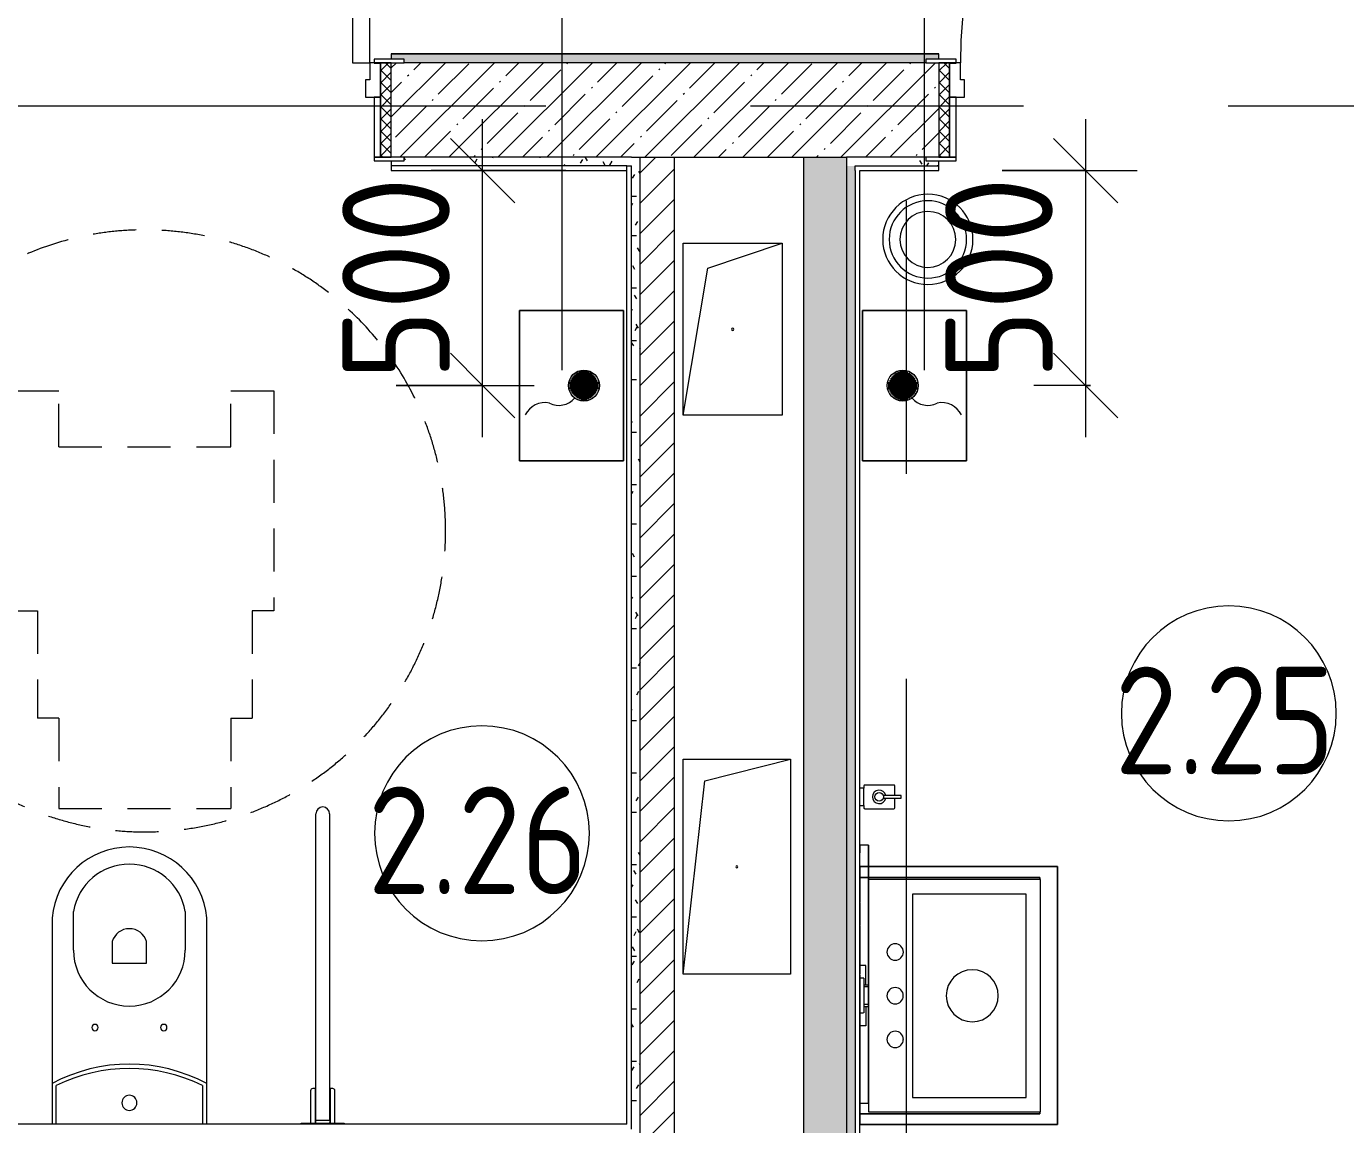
# Model space of a CAD drawing. Header units: millimetres. Extents: x 35147 to 231677, y -8553 to 29000.
# Drawn here: x 68512 to 71582, y 5430 to 7984 of the extents above; entities that cross this region are included whole.
import ezdxf

# ---------------------------------------------------------------- set-up
doc = ezdxf.new("R2010")
doc.units = ezdxf.units.MM
doc.linetypes.add('200_ШТРИХ__ш1_п0_6_', pattern=[160, 100, -60])
doc.linetypes.add('Осевая', pattern=[3175, 635, -476.25, 1587.5, -476.25])
for name, color, linetype, lineweight in [('A-ANNO-DIMS', 7, 'Continuous', 9), ('A-ANNO-DIMS-100', 7, 'Continuous', 9), ('A-AREA-IDEN', 7, 'Continuous', 9), ('A-DETL-GENF', 7, 'Continuous', 9), ('A-DOOR', 7, 'Continuous', 9), ('A-DOOR-1', 7, 'Continuous', 13), ('A-DOOR-FRAM', 7, 'Continuous', 13), ('A-DOOR-FRAM-1', 7, 'Continuous', 9), ('A-GENM', 7, 'Continuous', 9), ('A-WALL', 7, 'Continuous', 9), ('E-ELEC-FIXT-IDEN', 7, 'Continuous', 9), ('I-WALL', 7, 'Continuous', 9), ('P-SANR-FIXT', 7, 'Continuous', 9), ('P-SANR-FIXT-1', 7, 'Continuous', 13), ('Оси-2', 7, 'Осевая', 9), ('Электрические приборы', 7, 'Continuous', 9)]:
    doc.layers.add(name, color=color, linetype=linetype, lineweight=lineweight)
for name, color, linetype, lineweight, true_color in [('A-WALL-1', 7, 'Continuous', 9, 0x3c3c3c), ('A-WALL-FNSH-1', 7, 'Continuous', 9, 0x3c3c3c), ('I-FURN-1', 7, 'Continuous', 9, 0xf0f0f0), ('I-FURN-2', 7, '200_ШТРИХ__ш1_п0_6_', 9, 0xf0f0f0)]:
    doc.layers.add(name, color=color, linetype=linetype, lineweight=lineweight, true_color=true_color)
doc.styles.add('GOST Common_1', font='GOST_Common.ttf', dxfattribs={"width": 0.9, "height": 250})
doc.styles.add('ISOCPEUR', font='isocpeur.ttf', dxfattribs={"width": 0.9, "height": 250})
doc.dimstyles.new('ISO-2_5_0_9К_БОЛЬШОЙ', dxfattribs={"dimscale": 304.8, "dimtxt": 248.995294, "dimasz": 0.492126, "dimexe": 0.393701, "dimexo": 0.984252, "dimgap": 0, "dimtad": 1, "dimdec": 0, "dimrnd": 10, "dimzin": 0, "dimdsep": 46, "dimtxsty": 'ISOCPEUR', "dimblk1": 'OBLIQUE', "dimblk2": 'OBLIQUE', "dimsah": 1, "dimcen": 0.09, "dimdle": 0.393701, "dimazin": 0, "dimtfac": 1, "dimtdec": 4, "dimtix": 1, "dimtmove": 0, "dimatfit": 3, "dimfxl": 1, "dimtvp": 1, "dimtolj": 1, "dimtzin": 0, "dimarcsym": 2})
pattern_1 = [(135, (1751.41, 174.685), (-14.14214, -14.14214), []), (225, (1751.41, 174.685), (14.14214, -14.14214), [])]
pattern_2 = [(45, (-371.384, 174.685), (-14.1421, 14.1421), []), (135, (-371.384, 174.685), (-14.1421, -14.1421), [])]
pattern_3 = [(0, (0, 0), (121.92, 30.48), [10.058, -81.382, 10.058, -81.382, -487.68]), (0, (0, 0), (121.92, 30.48), [-182.88, 10.058, -172.822, 10.058, -81.382, -213.36]), (0, (0, 0), (121.92, 30.48), [-457.2, 10.058, -50.902, 10.058, -142.342]), (120, (45.72, 15.24), (-87.356454, 90.345817), [10.058, -81.382, 10.058, -81.382, -487.68]), (120, (45.72, 15.24), (-87.356454, 90.345817), [-182.88, 10.058, -172.822, 10.058, -81.382, -213.36]), (120, (45.72, 15.24), (-87.356454, 90.345817), [-457.2, 10.058, -50.902, 10.058, -142.342]), (240, (60.96, 76.2), (-34.563546, -120.825817), [10.058, -81.382, 10.058, -81.382, -487.68]), (240, (60.96, 76.2), (-34.563546, -120.825817), [-182.88, 10.058, -172.822, 10.058, -81.382, -213.36]), (240, (60.96, 76.2), (-34.563546, -120.825817), [-457.2, 10.058, -50.902, 10.058, -142.342])]

# ---------------------------------------------------------------- blocks, each defined once
blk = doc.blocks.new('110_Дверь_СКБ_1Ст_Внутренняя1 - Д-4_1 1100x2100h_ОО_туалет для мальч_ и дев_-32102845-План размещения напольных электротехнических лючков и розеток 2 этажа в осях 12-23')
at = {"layer": 'A-DOOR'}
h = blk.add_hatch(dxfattribs=at)
h.set_pattern_fill('FP_36', color=256, style=0, pattern_type=2)
h.set_pattern_definition(pattern_1)
h.paths.add_polyline_path([(562.5, -110), (562.5, 110), (537.5, 110), (537.5, -110)])
at = {"layer": 'A-DOOR-FRAM-1'}
h = blk.add_hatch(dxfattribs=at)
h.set_pattern_fill('FP_37', color=256, style=0, pattern_type=2)
h.set_pattern_definition(pattern_2)
h.paths.add_polyline_path([(-512.5, -110), (-512.5, 110), (-537.5, 110), (-537.5, -110)])
at = {"layer": 'A-DOOR'}
blk.add_arc((512.5, 110), 1000, 90, 180, dxfattribs=at)
at = {"layer": 'A-DOOR-1'}
for p, q in [((512.5, 1110), (472.5, 1110)), ((472.5, 1110), (472.5, 110)), ((512.5, 110), (512.5, 1110)), ((472.5, 110), (512.5, 110))]:
    blk.add_line(p, q, dxfattribs=at)
at = {"layer": 'A-DOOR-FRAM'}
for p, q in [((-497.5, 118), (-567.5, 118)), ((-567.5, 118), (-567.5, 110)), ((-567.5, 110), (-497.5, 110)), ((-512.5, 110), (-537.5, 110)), ((-537.5, 110), (-537.5, -110)), ((-487.5, 110), (-512.5, 110)), ((-512.5, 110), (-512.5, 30)), ((-512.5, -110), (-512.5, 110)), ((-497.5, 110), (-512.5, 110)), ((-512.5, 110), (-512.5, 109)), ((-512.5, 109), (-497.5, 109)), ((-497.5, 110), (-497.5, 118)), ((-497.5, 109), (-497.5, 110)), ((-487.5, 70), (-487.5, 110)), ((512.5, 110), (512.5, 70)), ((537.5, 110), (512.5, 110)), ((592.5, 118), (522.5, 118)), ((522.5, 118), (522.5, 110)), ((537.5, 110), (522.5, 110)), ((522.5, 110), (522.5, 109)), ((522.5, 110), (592.5, 110)), ((522.5, 109), (537.5, 109)), ((537.5, 30), (537.5, 110)), ((562.5, 110), (537.5, 110)), ((537.5, 110), (537.5, -110)), ((537.5, 109), (537.5, 110)), ((562.5, -110), (562.5, 110)), ((592.5, 110), (592.5, 118)), ((-477.5, 70), (-487.5, 70)), ((-477.5, 30), (-477.5, 70)), ((512.5, 70), (502.5, 70)), ((502.5, 70), (502.5, 30)), ((-512.5, 30), (-477.5, 30)), ((-497.5, 30), (-512.5, 30)), ((-512.5, 30), (-512.5, -110)), ((-497.5, -110), (-497.5, 30)), ((502.5, 30), (537.5, 30)), ((537.5, 30), (522.5, 30)), ((522.5, 30), (522.5, -110)), ((537.5, -110), (537.5, 30)), ((-497.5, -110), (-567.5, -110)), ((-567.5, -110), (-567.5, -118)), ((-567.5, -118), (-497.5, -118)), ((-537.5, -110), (-512.5, -110)), ((-512.5, -110), (-497.5, -110)), ((-497.5, -118), (-497.5, -110)), ((522.5, -110), (537.5, -110)), ((592.5, -110), (522.5, -110)), ((522.5, -110), (522.5, -118)), ((522.5, -118), (592.5, -118)), ((537.5, -110), (562.5, -110)), ((592.5, -118), (592.5, -110))]:
    blk.add_line(p, q, dxfattribs=at)
blk = doc.blocks.new('110_Дверь_СКБ_1Ст_Внутренняя1 - Д-4 1100x2100h_су мгн-31586709-План размещения напольных электротехнических лючков и розеток 2 этажа в осях 12-23')
at = {"layer": 'A-DOOR'}
h = blk.add_hatch(dxfattribs=at)
h.set_pattern_fill('FP_36', color=256, style=0, pattern_type=2)
h.set_pattern_definition(pattern_1)
h.paths.add_polyline_path([(562.5, -110), (562.5, 110), (537.5, 110), (537.5, -110)])
at = {"layer": 'A-DOOR-FRAM-1'}
h = blk.add_hatch(dxfattribs=at)
h.set_pattern_fill('FP_37', color=256, style=0, pattern_type=2)
h.set_pattern_definition(pattern_2)
h.paths.add_polyline_path([(-512.5, -110), (-512.5, 110), (-537.5, 110), (-537.5, -110)])
at = {"layer": 'A-DOOR'}
blk.add_arc((512.5, 110), 1000, 90, 180, dxfattribs=at)
at = {"layer": 'A-DOOR-1'}
for p, q in [((512.5, 1110), (472.5, 1110)), ((472.5, 1110), (472.5, 110)), ((512.5, 110), (512.5, 1110)), ((472.5, 110), (512.5, 110))]:
    blk.add_line(p, q, dxfattribs=at)
at = {"layer": 'A-DOOR-FRAM'}
for p, q in [((-497.5, 118), (-567.5, 118)), ((-567.5, 118), (-567.5, 110)), ((-567.5, 110), (-497.5, 110)), ((-512.5, 110), (-537.5, 110)), ((-537.5, 110), (-537.5, -110)), ((-487.5, 110), (-512.5, 110)), ((-512.5, 110), (-512.5, 30)), ((-512.5, -110), (-512.5, 110)), ((-497.5, 110), (-512.5, 110)), ((-512.5, 110), (-512.5, 109)), ((-512.5, 109), (-497.5, 109)), ((-497.5, 110), (-497.5, 118)), ((-497.5, 109), (-497.5, 110)), ((-487.5, 70), (-487.5, 110)), ((512.5, 110), (512.5, 70)), ((537.5, 110), (512.5, 110)), ((592.5, 118), (522.5, 118)), ((522.5, 118), (522.5, 110)), ((537.5, 110), (522.5, 110)), ((522.5, 110), (522.5, 109)), ((522.5, 110), (592.5, 110)), ((522.5, 109), (537.5, 109)), ((537.5, 30), (537.5, 110)), ((562.5, 110), (537.5, 110)), ((537.5, 110), (537.5, -110)), ((537.5, 109), (537.5, 110)), ((562.5, -110), (562.5, 110)), ((592.5, 110), (592.5, 118)), ((-477.5, 70), (-487.5, 70)), ((-477.5, 30), (-477.5, 70)), ((512.5, 70), (502.5, 70)), ((502.5, 70), (502.5, 30)), ((-512.5, 30), (-477.5, 30)), ((-497.5, 30), (-512.5, 30)), ((-512.5, 30), (-512.5, -110)), ((-497.5, -110), (-497.5, 30)), ((502.5, 30), (537.5, 30)), ((537.5, 30), (522.5, 30)), ((522.5, 30), (522.5, -110)), ((537.5, -110), (537.5, 30)), ((-497.5, -110), (-567.5, -110)), ((-567.5, -110), (-567.5, -118)), ((-567.5, -118), (-497.5, -118)), ((-537.5, -110), (-512.5, -110)), ((-512.5, -110), (-497.5, -110)), ((-497.5, -118), (-497.5, -110)), ((522.5, -110), (537.5, -110)), ((592.5, -110), (522.5, -110)), ((522.5, -110), (522.5, -118)), ((522.5, -118), (592.5, -118)), ((537.5, -110), (562.5, -110)), ((592.5, -118), (592.5, -110))]:
    blk.add_line(p, q, dxfattribs=at)
blk = doc.blocks.new('FRT_2D_Символ _разворот МГН_1 - D1_4_Символ доступности разворота МГН _360__-V31-План размещения напольных электротехнических лючков и розеток 2 этажа в осях 12-23')
at = {"layer": 'I-FURN-2'}
for p, q in [((-300, 325.4), (-300, -185.8)), ((-300, 325.4), (-200, 325.4)), ((-200, 195.4), (-200, 325.4)), ((200, 325.4), (300, 325.4)), ((200, 195.4), (200, 325.4)), ((300, 325.4), (300, -185.8)), ((-200, 195.4), (200, 195.4)), ((-300, -185.8), (-250, -185.8)), ((-250, -185.8), (-250, -435.8)), ((300, -185.8), (250, -185.8)), ((250, -185.8), (250, -435.8)), ((-200, -435.8), (-250, -435.8)), ((-200, -435.8), (-200, -645.8)), ((200, -435.8), (250, -435.8)), ((200, -435.8), (200, -645.8)), ((-200, -645.8), (200, -645.8))]:
    blk.add_line(p, q, dxfattribs=at)
for start, end in [(360, 158.4549), (198.9607, 360)]:
    blk.add_arc((0, 0), 700, start, end, dxfattribs=at)
blk = doc.blocks.new('GM_Отверстие прямоугольное _в плите_ - Отверстие-23882952-План размещения напольных электротехнических лючков и розеток 2 этажа в осях 12-23')
at = {"layer": 'A-GENM'}
for p, q in [((-125, -250), (-125, 250)), ((-125, 250), (125, 250)), ((-75, 200), (125, 250)), ((125, 250), (125, -250)), ((-125, -250), (-75, 200)), ((125, -250), (-125, -250))]:
    blk.add_line(p, q, dxfattribs=at)
for start, end in [(360, 180), (180, 360)]:
    blk.add_arc((0, 0), 2.5, start, end, dxfattribs=at)
blk = doc.blocks.new('SND_2D_Раковина - 550х450-20345592-План размещения напольных электротехнических лючков и розеток 2 этажа в осях 12-23')
at = {"layer": 'P-SANR-FIXT'}
for p, q in [((-275, 148.6), (-275, -270)), ((-275, -270), (-275, 148.6)), ((-70, 135), (-70, 148.6)), ((-25.4, 135), (-70, 135)), ((-25, 139.7), (-25, 129)), ((25, 129), (25, 139.7)), ((25, 135), (70, 135)), ((70, 135), (70, 148.6)), ((275, 129), (275, 148.6)), ((275, 148.6), (275, 129)), ((275, -270), (275, 129)), ((275, 129), (275, -270)), ((-275, -270), (-269.9, -270)), ((-269.9, -270), (-275, -270)), ((270.1, -270), (275, -270)), ((275, -270), (270.1, -270))]:
    blk.add_line(p, q, dxfattribs=at)
blk = doc.blocks.new('132_МГН_Поручень для унитаза_тип откидной - ПР 1Р-18619933-План размещения напольных электротехнических лючков и розеток 2 этажа в осях 12-23')
at = {"layer": 'A-GENM'}
for p, q in [((-50, -3), (-50, 0)), ((50, 0), (50, -3)), ((50, -3), (-50, -3)), ((-17, -3), (-28.2, -3)), ((-28.2, -3), (-28.2, -78)), ((-17, -83), (-17, -3)), ((-16.6, -8.9), (-16.6, -4.2)), ((-16, -9.5), (-16.6, -8.9)), ((-16, -722), (-16, -9.5)), ((16, -9.5), (-16, -9.5)), ((16, -9.5), (16.6, -8.9)), ((16, -9.5), (16, -722)), ((16.6, -8.9), (16.6, -4.2)), ((28.2, -3), (17, -3)), ((17, -3), (17, -83)), ((28.2, -78), (28.2, -3)), ((-23.2, -83), (-17, -83)), ((17, -83), (23.2, -83))]:
    blk.add_line(p, q, dxfattribs=at)
for centre, radius, start, end in [((-15.3, -4.2), 1.24, 90, 180), ((15.3, -4.2), 1.24, 0, 90), ((-23.2, -78), 5, 180, 270), ((23.2, -78), 5, 270, 360), ((0, -722), 16, 180, 270), ((0, -722), 16, 270, 360)]:
    blk.add_arc(centre, radius, start, end, dxfattribs=at)
blk = doc.blocks.new('GM_Отверстие прямоугольное _в плите_ - Отверстие-V60-План размещения напольных электротехнических лючков и розеток 2 этажа в осях 12-23')
at = {"layer": 'A-GENM'}
for p, q in [((-115, -200), (-115, 200)), ((-115, 200), (115, 200)), ((-57.5, 142.5), (115, 200)), ((115, 200), (115, -200)), ((-115, -200), (-57.5, 142.5)), ((115, -200), (-115, -200))]:
    blk.add_line(p, q, dxfattribs=at)
for start, end in [(360, 180), (180, 360)]:
    blk.add_arc((0, 0), 2.5, start, end, dxfattribs=at)
blk = doc.blocks.new('Блок Розеток и Выключателей - Блок Розеток и Выключателей_SK3-27368973-План размещения напольных электротехнических лючков и розеток 2 этажа в осях 12-23')
at = {"layer": 'A-DETL-GENF'}
for p, q in [((-31.2, -88), (-31.2, -112)), ((-28.8, -83.2), (-28.8, -116.8)), ((-26.4, -80.8), (-26.4, -119.2)), ((-24, -78.4), (-24, -121.6)), ((-21.6, -76), (-21.6, -124)), ((-19.2, -73.6), (-19.2, -126.4)), ((-16.8, -71.2), (-16.8, -128.8)), ((-14.4, -71.2), (-14.4, -128.8)), ((-12, -68.8), (-12, -131.2)), ((-9.6, -68.8), (-9.6, -131.2)), ((-7.2, -66.4), (-7.2, -133.6)), ((-4.8, -66.4), (-4.8, -133.6)), ((-2.4, -66.4), (-2.4, -133.6)), ((0, -66.4), (0, -133.6)), ((2.4, -66.4), (2.4, -133.6)), ((4.8, -66.4), (4.8, -133.6)), ((7.2, -66.4), (7.2, -133.6)), ((9.6, -68.8), (9.6, -131.2)), ((12, -68.8), (12, -131.2)), ((14.4, -71.2), (14.4, -128.8)), ((16.8, -71.2), (16.8, -128.8)), ((19.2, -73.6), (19.2, -126.4)), ((21.6, -76), (21.6, -124)), ((24, -78.4), (24, -121.6)), ((26.4, -80.8), (26.4, -119.2)), ((28.8, -83.2), (28.8, -116.8)), ((31.2, -88), (31.2, -112)), ((-33.6, -92.8), (-33.6, -107.2)), ((33.6, -92.8), (33.6, -107.2))]:
    blk.add_line(p, q, dxfattribs=at)
blk.add_circle((0, -100), 36, dxfattribs=at)
for centre, radius, start, end in [((-2.1, -158.1), 48.1, 332.5065, 49.9886), ((91.1, -190.4), 51.5, 168.6656, 243.8652)]:
    blk.add_arc(centre, radius, start, end, dxfattribs=at)
blk = doc.blocks.new('Блок Розеток и Выключателей - Блок Розеток и Выключателей_SK3-27371129-План размещения напольных электротехнических лючков и розеток 2 этажа в осях 12-23')
at = {"layer": 'A-DETL-GENF'}
for p, q in [((-21.6, 76), (-21.6, 124)), ((-19.2, 73.6), (-19.2, 126.4)), ((-16.8, 71.2), (-16.8, 128.8)), ((-14.4, 71.2), (-14.4, 128.8)), ((-12, 68.8), (-12, 131.2)), ((-9.6, 68.8), (-9.6, 131.2)), ((-7.2, 66.4), (-7.2, 133.6)), ((-4.8, 66.4), (-4.8, 133.6)), ((-2.4, 66.4), (-2.4, 133.6)), ((0, 66.4), (0, 133.6)), ((2.4, 66.4), (2.4, 133.6)), ((4.8, 66.4), (4.8, 133.6)), ((7.2, 66.4), (7.2, 133.6)), ((9.6, 68.8), (9.6, 131.2)), ((12, 68.8), (12, 131.2)), ((14.4, 71.2), (14.4, 128.8)), ((16.8, 71.2), (16.8, 128.8)), ((19.2, 73.6), (19.2, 126.4)), ((21.6, 76), (21.6, 124)), ((-33.6, 92.8), (-33.6, 107.2)), ((-31.2, 88), (-31.2, 112)), ((-28.8, 83.2), (-28.8, 116.8)), ((-26.4, 80.8), (-26.4, 119.2)), ((-24, 78.4), (-24, 121.6)), ((24, 78.4), (24, 121.6)), ((26.4, 80.8), (26.4, 119.2)), ((28.8, 83.2), (28.8, 116.8)), ((31.2, 88), (31.2, 112)), ((33.6, 92.8), (33.6, 107.2))]:
    blk.add_line(p, q, dxfattribs=at)
blk.add_circle((0, 100), 36, dxfattribs=at)
for centre, radius, start, end in [((91.1, 190.4), 51.5, 116.1348, 191.3344), ((-2.1, 158.1), 48.1, 310.0114, 27.4935)]:
    blk.add_arc(centre, radius, start, end, dxfattribs=at)
blk = doc.blocks.new('зеркало круглое600д - 1_22д зеркало круглое d600-30456177-План размещения напольных электротехнических лючков и розеток 2 этажа в осях 12-23')
at = {"layer": 'I-FURN-1'}
for p, q in [((-300, 0), (300, 0)), ((-282.7, 0), (-300, 0)), ((300, 0), (282.7, 0)), ((-300, 0), (-300, -20)), ((-300, -20), (300, -20)), ((300, -20), (-300, -20)), ((300, -20), (300, 0))]:
    blk.add_line(p, q, dxfattribs=at)
blk = doc.blocks.new('WC Seat_2 with Cistern-Wall Based - SE21-33486978-План размещения напольных электротехнических лючков и розеток 2 этажа в осях 12-23')
at = {"layer": 'P-SANR-FIXT'}
for p, q in [((-5, 410.5), (-5, 500.5)), ((255, 500.5), (255, 410.5)), ((-55, 485.5), (-55, 100.5)), ((305, 100.5), (305, 485.5)), ((85, 430.5), (85, 380.5)), ((165, 380.5), (165, 430.5)), ((85, 380.5), (165, 380.5)), ((-55, 100.5), (-55, 5.5)), ((-45, 5.5), (-45, 95.6)), ((295, 95.6), (295, 5.5)), ((305, 5.5), (305, 100.5))]:
    blk.add_line(p, q, dxfattribs=at)
for centre, radius, start, end in [((125, 469.8), 180.7, 4.9791, 175.0209), ((125, 478.7), 131.8, 9.5273, 170.4727), ((125, 418.8), 41.7, 16.2602, 163.7398), ((125, 410.5), 130, 180, 360), ((45, 230.5), 7.5, 0, 180), ((45, 230.5), 7.5, 180, 360), ((205, 230.5), 7.5, 0, 180), ((205, 230.5), 7.5, 180, 360), ((125, -237), 382.5, 61.9275, 118.0725), ((125, -247), 382.5, 63.6122, 116.3878), ((125, 55.5), 17.5, 0, 180), ((125, 55.5), 17.5, 180, 360)]:
    blk.add_arc(centre, radius, start, end, dxfattribs=at)
blk = doc.blocks.new('сифон - Для раковины-30615598-План размещения напольных электротехнических лючков и розеток 2 этажа в осях 12-23')
at = {"layer": 'P-SANR-FIXT'}
for p, q in [((191.1, -28.3), (191.1, 40)), ((200, 40), (191.4, 40)), ((200, 40), (200, -40)), ((191.1, -34.6), (191.1, -28.3)), ((191.1, -38.6), (191.1, -34.6)), ((191.1, -40), (191.1, -38.6)), ((191.1, -40), (200, -40))]:
    blk.add_line(p, q, dxfattribs=at)
at = {"layer": 'P-SANR-FIXT-1'}
for p, q in [((191.1, 20), (180.4, 20)), ((180.4, -20), (190.4, -20))]:
    blk.add_line(p, q, dxfattribs=at)
blk = doc.blocks.new('TOY_Диспансер мыло - Дозатор Elegance new 11654 019001 хром-30593950-План размещения напольных электротехнических лючков и розеток 2 этажа в осях 12-23')
at = {"layer": 'A-GENM'}
for p, q in [((127.9, 101.6), (122.2, 101.6)), ((122.2, 101.6), (122.2, 86.7)), ((127.9, 86.7), (127.9, 101.6)), ((97.5, 84.7), (97.5, 17)), ((122.2, 86.7), (99.5, 86.7)), ((122.2, 86.7), (102.9, 86.7)), ((122.2, 87.7), (122.2, 60.3)), ((127.9, 60.3), (127.9, 87.7)), ((146.9, 86.7), (127.9, 86.7)), ((150.5, 86.7), (127.9, 86.7)), ((152.5, 17), (152.5, 84.7)), ((99.5, 15), (105, 15)), ((145, 15), (105, 15)), ((105, 15), (105, 5.5)), ((145, 5.5), (145, 15)), ((145, 15), (150.5, 15))]:
    blk.add_line(p, q, dxfattribs=at)
blk.add_circle((125, 50.7), 10, dxfattribs=at)
for centre, radius, start, end in [((99.5, 84.7), 2, 90, 180), ((125, 50.7), 15.7, 100.4353, 79.365), ((150.5, 84.7), 2, 360, 90), ((99.5, 17), 2, 180, 270), ((150.5, 17), 2, 270, 360)]:
    blk.add_arc(centre, radius, start, end, dxfattribs=at)
blk = doc.blocks.new('мусорная корзина - Round_ Metal-30590745-План размещения напольных электротехнических лючков и розеток 2 этажа в осях 12-23')
at = {"layer": 'P-SANR-FIXT'}
for radius, start, end in [(105, 0, 180), (90, 360, 180), (65, 0, 180), (105, 180, 360), (90, 180, 360), (65, 180, 360)]:
    blk.add_arc((0, 0), radius, start, end, dxfattribs=at)
blk = doc.blocks.new('Мебель_универсальная - 1_250-30817727-План размещения напольных электротехнических лючков и розеток 2 этажа в осях 12-23')
at = {"layer": 'I-FURN-1'}
for p, q in [((300, 230), (-300, 230)), ((-300, 230), (-300, -210.4)), ((-300, -210.4), (-300, 230)), ((-300, 230), (300, 230)), ((300, -230), (300, 230)), ((300, 230), (300, -230)), ((-300, -211.2), (-300, -230)), ((-300, -230), (-300, -211.2)), ((-300, -230), (-298.8, -230)), ((-298.8, -230), (-300, -230)), ((-298.1, -230), (-261.5, -230)), ((-261.5, -230), (-298.1, -230)), ((-260.6, -230), (-216, -230)), ((-216, -230), (-260.6, -230)), ((-215, -230), (-164.2, -230)), ((-164.2, -230), (-215, -230)), ((-163.1, -230), (-50.5, -230)), ((-50.5, -230), (-163.1, -230)), ((-48.2, -230), (64.3, -230)), ((-40, -230), (-48.2, -230)), ((64.3, -230), (40, -230)), ((65.4, -230), (116.3, -230)), ((116.3, -230), (65.4, -230)), ((117.3, -230), (161.9, -230)), ((161.9, -230), (117.3, -230)), ((162.8, -230), (199.3, -230)), ((199.3, -230), (162.8, -230)), ((200.1, -230), (227.2, -230)), ((227.2, -230), (200.1, -230)), ((227.8, -230), (244.5, -230)), ((244.5, -230), (227.8, -230)), ((244.9, -230), (250.5, -230)), ((250.5, -230), (244.9, -230)), ((250.5, -230), (300, -230)), ((300, -230), (250.5, -230))]:
    blk.add_line(p, q, dxfattribs=at)
blk = doc.blocks.new('Мойка кухонная - Раковина Roca Victoria-N Unik 600х460 мм-V82-План размещения напольных электротехнических лючков и розеток 2 этажа в осях 12-23')
at = {"layer": 'P-SANR-FIXT'}
for p, q in [((270, 0), (-270, 0)), ((-270, 0), (-270, -400)), ((270, -400), (270, 0)), ((236.1, -102.3), (-236.6, -102.3)), ((-236.6, -102.3), (-236.6, -366.4)), ((236.1, -366.4), (236.1, -102.3)), ((-236.6, -366.4), (236.1, -366.4)), ((-270, -400), (270, -400))]:
    blk.add_line(p, q, dxfattribs=at)
for centre, radius, start, end in [((-101.6, -61.9), 19, 90, 180), ((-101.6, -61.9), 19, 360, 90), ((0, -61.9), 19, 360, 180), ((101.6, -61.9), 19.1, 360, 180), ((-101.6, -61.9), 19, 180, 270), ((-101.6, -61.9), 19.1, 270, 360), ((0, -61.9), 19, 180, 360), ((101.6, -61.9), 19.1, 180, 360), ((0, -241.3), 60.5, 360, 180), ((0, -241.3), 60.5, 180, 360)]:
    blk.add_arc(centre, radius, start, end, dxfattribs=at)
blk = doc.blocks.new('Марка_Помещения - Номер-25198446-План размещения напольных электротехнических лючков и розеток 2 этажа в осях 12-23')
at = {"layer": 'A-AREA-IDEN'}
for start, end in [(360, 180), (180, 360)]:
    blk.add_arc((0, 0), 2.5, start, end, dxfattribs=at)
blk = doc.blocks.new('DIMBLOCK45-План размещения напольных электротехнических лючков и розеток 2 этажа в осях 12-23')
at = {"layer": 'A-ANNO-DIMS-100'}
for p, q in [((69573.2, 7029.1), (69573.2, 7769)), ((69767.1, 7649), (69453.2, 7649)), ((69573.2, 7649), (69767.1, 7649)), ((69372.3, 7149.1), (69693.2, 7149.1)), ((69573.2, 7149.1), (69372.3, 7149.1))]:
    blk.add_line(p, q, dxfattribs=at)
at = {"layer": 'A-ANNO-DIMS-100', "lineweight": 20}
for p, q in [((69573.2, 7649), (69498.2, 7724)), ((69573.2, 7649), (69648.2, 7574)), ((69573.2, 7149.1), (69498.2, 7224.1)), ((69573.2, 7149.1), (69648.2, 7074.1))]:
    blk.add_line(p, q, dxfattribs=at)
at = {"layer": 'A-ANNO-DIMS-100', "color": 0, "insert": (69246.6, 7162), "char_height": 250, "width": 568.858, "attachment_point": 1, "rotation": 90, "line_spacing_factor": 1.149209, "style": 'ISOCPEUR'}
blk.add_mtext('500', dxfattribs=at)
blk = doc.blocks.new('_Oblique')
at = {"color": 0, "linetype": 'ByBlock', "lineweight": -2}
blk.add_line((-0.5, -0.5), (0.5, 0.5), dxfattribs=at)
blk = doc.blocks.new('DIMBLOCK46-План размещения напольных электротехнических лючков и розеток 2 этажа в осях 12-23')
at = {"layer": 'A-ANNO-DIMS-100'}
for p, q in [((70976.4, 7769), (70976.4, 7029.1)), ((70782.4, 7649), (71096.4, 7649)), ((70976.4, 7649), (70782.4, 7649)), ((70987.7, 7149.1), (70856.4, 7149.1)), ((70976.4, 7149.1), (70987.7, 7149.1))]:
    blk.add_line(p, q, dxfattribs=at)
at = {"layer": 'A-ANNO-DIMS-100', "lineweight": 20}
for p, q in [((70976.4, 7649), (70901.4, 7724)), ((70976.4, 7649), (71051.4, 7574)), ((70976.4, 7149.1), (70901.4, 7224.1)), ((70976.4, 7149.1), (71051.4, 7074.1))]:
    blk.add_line(p, q, dxfattribs=at)
at = {"layer": 'A-ANNO-DIMS-100', "color": 0, "insert": (70649.8, 7162), "char_height": 250, "width": 568.858, "attachment_point": 1, "rotation": 90, "line_spacing_factor": 1.149209, "style": 'ISOCPEUR'}
blk.add_mtext('500', dxfattribs=at)

msp = doc.modelspace()

# ---------------------------------------------------------------- hatches: boundary and pattern name
at = {"layer": 'I-WALL'}
h = msp.add_hatch(dxfattribs=at)
h.set_pattern_fill('FP_58', color=256, style=0, pattern_type=2)
h.set_pattern_definition(pattern_3)
h.paths.add_polyline_path([(74750, 7900), (74750, 7920), (73705, 7920), (73705, 7908), (73760, 7908), (73760, 7900), (74669.4, 7900)])
h.paths.add_polyline_path([(71765, 7900), (72250, 7900), (72250, 7908), (72305, 7908), (72305, 7920), (71735, 7920), (71735, 7908), (71765, 7908), (71765, 7901.7)])
h.paths.add_polyline_path([(70302.2, 7900), (70605, 7900), (70605, 7908), (70635, 7908), (70635, 7920), (69360.5, 7920), (69360.5, 7908), (69390.5, 7908), (69390.5, 7900)])
h.paths.add_polyline_path([(68230.5, 7900), (68230.5, 7908), (68260.5, 7908), (68260.5, 7920), (67055, 7920), (67055, 7908), (67085, 7908), (67085, 7900), (67390.8, 7900)])
h.paths.add_polyline_path([(65925, 7900), (65925, 7908), (65955, 7908), (65955, 7920), (59931, 7920), (59931, 7900), (65910, 7900)])
h.paths.add_polyline_path([(57431, 7900), (57431, 7920), (50930, 7920), (50930, 7900), (56910, 7900)])
h.paths.add_polyline_path([(48430, 7900), (48430, 7920), (42061, 7920), (42061, 7900), (47910, 7900)])
h.paths.add_polyline_path([(39561, 7900), (39561, 7920), (38742.7, 7920), (38742.7, 7900), (39040, 7900)])
h = msp.add_hatch(dxfattribs=at)
h.set_pattern_fill('FP_17', color=256, style=0, pattern_type=2)
h.set_pattern_definition([(45, (0, 0), (-57.02463, 57.02463), []), (45, (57.025, 0), (-57.02463, 57.02463), [100.806, -20.161, 3.353, -16.808])])
h.paths.add_polyline_path([(71758, 7680), (71860, 7680), (71860, 7900), (71735, 7900), (71735, 7680)])
h.paths.add_polyline_path([(70320, 7680), (70635, 7680), (70635, 7900), (69360.5, 7900), (69360.5, 7680), (70302.2, 7680)])
h.paths.add_polyline_path([(67580, 7680), (68260.5, 7680), (68260.5, 7900), (67055, 7900), (67055, 7680), (67560, 7680)])
h.paths.add_polyline_path([(65925, 7680), (65955, 7680), (65955, 7900), (65910, 7900), (65910, 7680)])
h = msp.add_hatch(dxfattribs=at)
h.set_pattern_fill('FP_58', color=256, style=0, pattern_type=2)
h.set_pattern_definition(pattern_3)
h.paths.add_polyline_path([(69909, 7660), (69920, 7660), (69920, 7680), (69390.5, 7678.9), (69390.5, 7672), (69360.5, 7672), (69360.5, 7660), (69390.5, 7660)])
h.paths.add_polyline_path([(68260.5, 7660), (68260.5, 7672), (68230.5, 7672), (68230.5, 7680), (67580, 7680), (67580, 7660), (68230.5, 7660)])
h = msp.add_hatch(dxfattribs=at)
h.set_pattern_fill('FP_58', color=256, style=0, pattern_type=2)
h.set_pattern_definition(pattern_3)
h.paths.add_polyline_path([(69920, 5420), (69940, 5420), (69940, 7680), (69920, 7680), (69920, 5431)])
h = msp.add_hatch(dxfattribs=at)
h.set_pattern_fill('FP_22', color=256, style=0, pattern_type=2)
h.set_pattern_definition([(45, (0, 0), (-35.35534, 35.35534), [])])
h.paths.add_polyline_path([(70020, 3980), (70020, 7680), (69940, 7680), (69940, 3980)])
h = msp.add_hatch(dxfattribs=at)
h.set_pattern_fill('FP_27', color=256, style=0, pattern_type=2)
h.set_pattern_definition([(135, (0, 0), (-75.43415, -75.43415), [106.68, -17.78, 3.556, -17.78]), (135, (0, 75.39), (-75.43415, -75.43415), []), (50, (0, 0), (127.52922, -11.15758), [13.335, -146.685]), (355, (0, 0), (-24.66966, 133.74002), [10.668, -117.348]), (100.451, (10.63, -0.93), (102.85973, 122.58178), [11.333, -124.663]), (46.184, (0, 35.56), (189.75516, -29.43036), [20.002, -220.027]), (96.636, (15.81, 33.1), (166.1822, 173.1996), [17, -186.995]), (351.184, (0, 35.56), (166.18393, 173.1976), [16.002, -176.022]), (21, (17.78, 26.67), (106.13027, -71.58603), [13.335, -146.685]), (326, (17.78, 26.67), (43.26188, 128.93175), [10.668, -117.348]), (71.451, (26.62, 20.7), (149.39198, 57.34505), [11.333, -124.663]), (37.5, (0, 0), (2.162228, 59.188357), [3.353, -112.573, 3.353, -115.773, -117.792]), (37.5, (0, 0), (2.162228, 59.188357), [-235.052, 3.353, -114.44]), (7.5, (0, 0), (46.77386, 70.12615), [3.353, -64.567, 3.353, -109.906, -44.894]), (7.5, (0, 0), (46.77386, 70.12615), [-181.178, 3.353, -41.542]), (327.5, (-39.65, 0), (94.91367, -4.010093), [3.353, -41.097, 3.353, -135.331, -184.023]), (327.5, (-39.65, 0), (94.91367, -4.010093), [-183.134, 3.353, -180.67]), (317.5, (-57.43, 0), (103.69057, 17.79882), [3.353, -54.432, 3.353, -88.748, -130.683]), (317.5, (-57.43, 0), (103.69057, 17.79882), [-149.885, 3.353, -127.33])])
h.paths.add_polyline_path([(70320, 3980), (70420, 3980), (70420, 7680), (70320, 7680), (70320, 4098.8)])
h = msp.add_hatch(dxfattribs=at)
h.set_pattern_fill('FP_58', color=256, style=0, pattern_type=2)
h.set_pattern_definition(pattern_3)
h.paths.add_polyline_path([(71735, 7660), (71860, 7660), (71860, 7680), (71765, 7680), (71765, 7672), (71735, 7672)])
h.paths.add_polyline_path([(70635, 7660), (70635, 7672), (70605, 7672), (70605, 7680), (70420, 7680), (70420, 7660), (70605, 7660)])
h = msp.add_hatch(dxfattribs=at)
h.set_pattern_fill('FP_58', color=256, style=0, pattern_type=2)
h.set_pattern_definition(pattern_3)
h.paths.add_polyline_path([(70420, 3980), (70440, 3980), (70440, 7660), (70420, 7660), (70420, 4098.8)])

# ---------------------------------------------------------------- linework, layer by layer
at = {"layer": 'A-WALL'}
for p, q in [((69920, 7680), (69390.5, 7680)), ((69940, 5400), (69940, 7680)), ((70605, 7680), (70420, 7680)), ((70420, 7680), (70420, 3980)), ((69920, 5420), (69920, 7660))]:
    msp.add_line(p, q, dxfattribs=at)
at = {"layer": 'A-WALL-1'}
for p, q in [((70635, 7920), (69360.5, 7920)), ((69360.5, 7920), (69360.5, 7908)), ((70605, 7900), (69390.5, 7900)), ((70635, 7908), (70635, 7920)), ((69920, 7680), (70420, 7680)), ((70020, 3980), (70020, 7680)), ((70320, 7680), (70320, 3980)), ((69360.5, 7672), (69360.5, 7660)), ((69909, 7660), (69920, 7660)), ((70440, 7660), (70635, 7660)), ((70440, 7649), (70440, 7660)), ((70635, 7660), (70635, 7672))]:
    msp.add_line(p, q, dxfattribs=at)
at = {"layer": 'A-WALL-FNSH-1'}
for p, q in [((70635, 7921), (69360.5, 7921)), ((69360.5, 7921), (69360.5, 7920)), ((70635, 7920), (70635, 7921)), ((69909, 7660), (69360.5, 7660)), ((69360.5, 7660), (69360.5, 7649)), ((69360.5, 7649), (69909, 7649)), ((69909, 5431), (69909, 7660)), ((70440, 7649), (70440, 3760)), ((70451, 7649), (70635, 7649)), ((70451, 3760), (70451, 7649)), ((70635, 7649), (70635, 7660)), ((69909, 5431), (67591, 5431))]:
    msp.add_line(p, q, dxfattribs=at)
at = {"layer": 'E-ELEC-FIXT-IDEN'}
for p, q in [((69758.7, 7185.1), (69758.7, 9014.5)), ((70601.3, 7185.1), (70601.3, 9014.5))]:
    msp.add_line(p, q, dxfattribs=at)
at = {"layer": 'I-FURN-1'}
for p, q in [((69901, 7324), (69659, 7324)), ((69659, 7324), (69659, 6974)), ((69659, 6974), (69659, 7324)), ((69659, 7324), (69901, 7324)), ((69901, 6974), (69901, 7324)), ((69901, 7324), (69901, 6974)), ((70699.2, 7324), (70457.2, 7324)), ((70457.2, 7324), (70457.2, 6974)), ((70457.2, 6974), (70457.2, 7324)), ((70457.2, 7324), (70699.2, 7324)), ((70699.2, 6974), (70699.2, 7324)), ((70699.2, 7324), (70699.2, 6974)), ((69659, 6974), (69901, 6974)), ((69901, 6974), (69659, 6974)), ((70457.2, 6974), (70699.2, 6974)), ((70699.2, 6974), (70457.2, 6974))]:
    msp.add_line(p, q, dxfattribs=at)
at = {"layer": 'Оси-2'}
for p, q in [((70560, 593.7), (70560, 24898.1)), ((38446.8, 7800), (82200, 7800))]:
    msp.add_line(p, q, dxfattribs=at)

# ---------------------------------------------------------------- block references
at = {"layer": 'A-AREA-IDEN', "xscale": 99.99999999999993, "yscale": 99.99999999999993, "zscale": 99.99999999999993}
for p in [(71309.8, 6386.8), (69571.7, 6107.8)]:
    msp.add_blockref('Марка_Помещения - Номер-25198446-План размещения напольных электротехнических лючков и розеток 2 этажа в осях 12-23', p, dxfattribs=at)
at = {"layer": 'A-DOOR'}
for name, p in [('110_Дверь_СКБ_1Ст_Внутренняя1 - Д-4 1100x2100h_су мгн-31586709-План размещения напольных электротехнических лючков и розеток 2 этажа в осях 12-23', (68798, 7790)), ('110_Дверь_СКБ_1Ст_Внутренняя1 - Д-4_1 1100x2100h_ОО_туалет для мальч_ и дев_-32102845-План размещения напольных электротехнических лючков и розеток 2 этажа в осях 12-23', (71172.5, 7790))]:
    msp.add_blockref(name, p, dxfattribs=at)
at = {"layer": 'A-GENM'}
for name, p in [('GM_Отверстие прямоугольное _в плите_ - Отверстие-V60-План размещения напольных электротехнических лючков и розеток 2 этажа в осях 12-23', (70155, 7280)), ('GM_Отверстие прямоугольное _в плите_ - Отверстие-23882952-План размещения напольных электротехнических лючков и розеток 2 этажа в осях 12-23', (70165, 6030))]:
    msp.add_blockref(name, p, dxfattribs=at)
at = {"layer": 'I-FURN-1'}
msp.add_blockref('FRT_2D_Символ _разворот МГН_1 - D1_4_Символ доступности разворота МГН _360__-V31-План размещения напольных электротехнических лючков и розеток 2 этажа в осях 12-23', (68787.1, 6811.2), dxfattribs=at)
for name, p, rotation in [('зеркало круглое600д - 1_22д зеркало круглое d600-30456177-План размещения напольных электротехнических лючков и розеток 2 этажа в осях 12-23', (70451, 5780), 89.99999999999993), ('Мебель_универсальная - 1_250-30817727-План размещения напольных электротехнических лючков и розеток 2 этажа в осях 12-23', (70681.4, 5730.6), 270.0000000000001)]:
    msp.add_blockref(name, p, dxfattribs=dict(at, rotation=rotation))
at = {"layer": 'P-SANR-FIXT'}
for name, p in [('мусорная корзина - Round_ Metal-30590745-План размещения напольных электротехнических лючков и розеток 2 этажа в осях 12-23', (70609.4, 7489.1)), ('WC Seat_2 with Cistern-Wall Based - SE21-33486978-План размещения напольных электротехнических лючков и розеток 2 этажа в осях 12-23', (68626.2, 5425.5))]:
    msp.add_blockref(name, p, dxfattribs=at)
for name, p, rotation in [('TOY_Диспансер мыло - Дозатор Elegance new 11654 019001 хром-30593950-План размещения напольных электротехнических лючков и розеток 2 этажа в осях 12-23', (70445.5, 6317.6), 269.9999999999999), ('132_МГН_Поручень для унитаза_тип откидной - ПР 1Р-18619933-План размещения напольных электротехнических лючков и розеток 2 этажа в осях 12-23', (69201.2, 5431), 180), ('SND_2D_Раковина - 550х450-20345592-План размещения напольных электротехнических лючков и розеток 2 этажа в осях 12-23', (70600, 5730), 89.99999999999982), ('Мойка кухонная - Раковина Roca Victoria-N Unik 600х460 мм-V82-План размещения напольных электротехнических лючков и розеток 2 этажа в осях 12-23', (70471.4, 5730.1), 89.99999999999952), ('сифон - Для раковины-30615598-План размещения напольных электротехнических лючков и розеток 2 этажа в осях 12-23', (70651.4, 5730.6), 180)]:
    msp.add_blockref(name, p, dxfattribs=dict(at, rotation=rotation))
at = {"layer": 'Электрические приборы'}
for name, p, rotation in [('Блок Розеток и Выключателей - Блок Розеток и Выключателей_SK3-27368973-План размещения напольных электротехнических лючков и розеток 2 этажа в осях 12-23', (69909, 7149.1), 269.9999999999997), ('Блок Розеток и Выключателей - Блок Розеток и Выключателей_SK3-27371129-План размещения напольных электротехнических лючков и розеток 2 этажа в осях 12-23', (70451, 7149.1), 270.0000000000002)]:
    msp.add_blockref(name, p, dxfattribs=dict(at, rotation=rotation))

# ---------------------------------------------------------------- texts
at = {"layer": 'A-AREA-IDEN', "char_height": 250, "width": 663.797, "attachment_point": 1, "style": 'GOST Common_1'}
for s, insert in [('2.25', (71044.1, 6495.3)), ('2.26', (69306, 6216.4))]:
    msp.add_mtext(s, dxfattribs=dict(at, insert=insert))

# ---------------------------------------------------------------- dimensions: what is measured, and where the dimension line sits
at = {"layer": 'A-ANNO-DIMS'}
for base, p1, p2, override, picture, middle in [((69573.2, 7649), (69672.3, 7149.1), (69467.1, 7649), {"dimpost": '<>', "dimfxl": 540.365225}, 'DIMBLOCK45-План размещения напольных электротехнических лючков и розеток 2 этажа в осях 12-23', (69448.2, 7399.1)), ((70976.4, 7149.1), (71082.4, 7649), (70687.7, 7149.1), {"dimpost": '<>', "dimfxl": 636.958835}, 'DIMBLOCK46-План размещения напольных электротехнических лючков и розеток 2 этажа в осях 12-23', (70851.4, 7399.1))]:
    dim = msp.add_linear_dim(base=base, p1=p1, p2=p2, angle=90, dimstyle='ISO-2_5_0_9К_БОЛЬШОЙ', override=override, dxfattribs=at)
    dim.commit()
    dim.dimension.update_dxf_attribs({"geometry": picture, "text_midpoint": middle})

doc.saveas('drawing.dxf')
